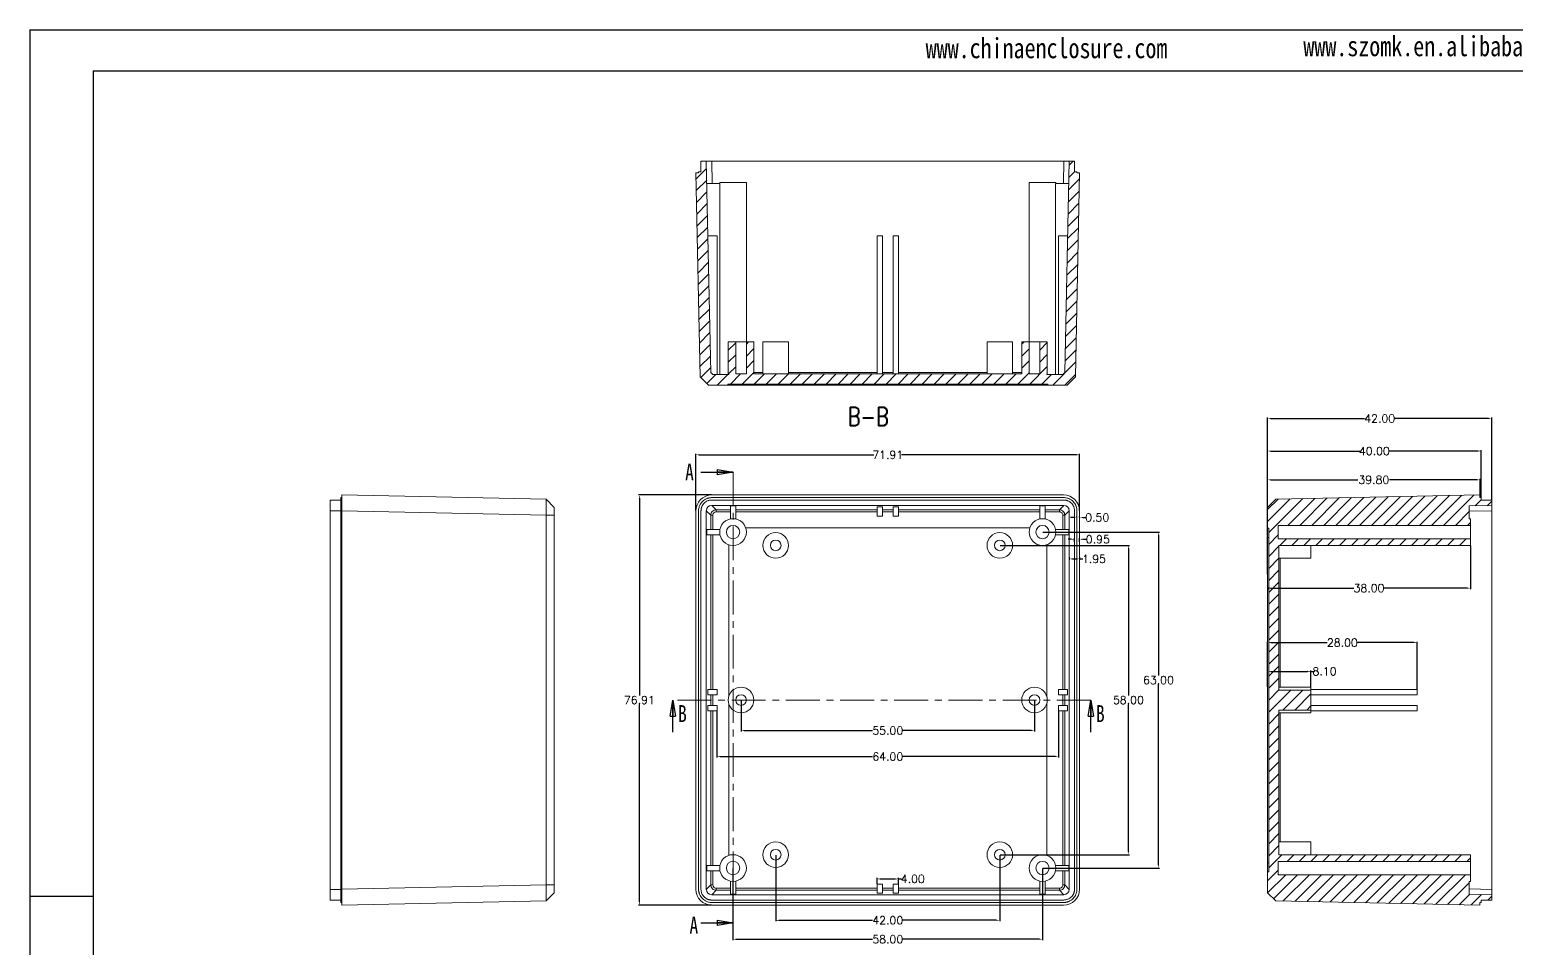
# Model space of a CAD drawing. Header units: inches. Extents: x 1962 to 2938, y 573 to 898.
# Drawn here: x 1962 to 2240.6, y 725.8 to 898 of the extents above; entities that cross this region are included whole.
import ezdxf

# ---------------------------------------------------------------- set-up
doc = ezdxf.new("R2010")
doc.units = ezdxf.units.IN
doc.linetypes.add('CENTER', pattern=[10.16, 6.35, -1.27, 1.27, -1.27])
doc.layers.add('文字', color=81, linetype='Continuous')
doc.styles.add('SLDTEXTSTYLE0', font='TXT', dxfattribs={"width": 0.75})
doc.styles.add('SLDTEXTSTYLE3', font='TXT', dxfattribs={"width": 0.75, "bigfont": 'bigfont'})
doc.styles.get("Standard").update_dxf_attribs({"font": 'txt', "bigfont": 'gbcbig.shx'})
doc.styles.add('宋体', font='', dxfattribs={"width": 0.8, "height": 3.5})
doc.styles.get('宋体').set_extended_font_data('SimSun')
doc.dimstyles.new('2', dxfattribs={"dimtxt": 1.5, "dimasz": 0.6, "dimexe": 0.18, "dimexo": 0.0625, "dimgap": 0.09, "dimtad": 0, "dimtih": 1, "dimtoh": 1, "dimzin": 0, "dimdsep": 46, "dimtxsty": 'Standard', "dimcen": 0, "dimadec": 0, "dimazin": 2, "dimtfac": 1, "dimtofl": 0, "dimtmove": 0, "dimatfit": 3, "dimfxl": 1, "dimtolj": 1, "dimtzin": 0, "dimarcsym": 0})

# ---------------------------------------------------------------- blocks, each defined once
blk = doc.blocks.new('_CLOSED')
at = {"color": 0, "linetype": 'ByBlock', "lineweight": -2}
for p, q in [((-1, 0.166667), (0, 0)), ((-1, 0.166667), (-1, -0.166667)), ((0, 0), (-1, -0.166667)), ((0, 0), (-1, 0))]:
    blk.add_line(p, q, dxfattribs=at)
blk = doc.blocks.new('*D106')
at = {"color": 0, "lineweight": -2}
for p, q in [((2086.85, 807.84), (2086.85, 818.49)), ((2087.45, 818.31), (2120.21, 818.31)), ((2158.16, 818.31), (2125.39, 818.31)), ((2158.76, 807.84), (2158.76, 818.49))]:
    blk.add_line(p, q, dxfattribs=at)
at = {"color": 0}
for points in [[(2087.45, 818.41), (2087.45, 818.21), (2086.85, 818.31)], [(2158.16, 818.41), (2158.16, 818.21), (2158.76, 818.31)]]:
    blk.add_solid(points, dxfattribs=at)
at = {"layer": 'Defpoints', "color": 0}
for p in [(2158.76, 818.31), (2086.85, 807.78), (2158.76, 807.78)]:
    blk.add_point(p, dxfattribs=at)
at = {"color": 0, "insert": (2122.8, 818.31), "char_height": 1.5, "attachment_point": 5}
blk.add_mtext('\\A1;71.91', dxfattribs=at)
blk = doc.blocks.new('*D107')
at = {"color": 0, "lineweight": -2}
for p, q in [((2089.79, 810.78), (2076.07, 810.78)), ((2076.25, 810.18), (2076.25, 773.17)), ((2076.25, 734.47), (2076.25, 771.49)), ((2089.79, 733.87), (2076.07, 733.87))]:
    blk.add_line(p, q, dxfattribs=at)
at = {"color": 0}
for points in [[(2076.15, 810.18), (2076.35, 810.18), (2076.25, 810.78)], [(2076.15, 734.47), (2076.35, 734.47), (2076.25, 733.87)]]:
    blk.add_solid(points, dxfattribs=at)
at = {"layer": 'Defpoints', "color": 0}
for p in [(2076.25, 810.78), (2089.85, 810.78), (2089.85, 733.87)]:
    blk.add_point(p, dxfattribs=at)
at = {"color": 0, "insert": (2076.25, 772.33), "char_height": 1.5, "attachment_point": 5}
blk.add_mtext('\\A1;76.91', dxfattribs=at)
blk = doc.blocks.new('*D108')
at = {"color": 0, "lineweight": -2}
for p, q in [((2157.66, 806.56), (2157.06, 806.56)), ((2158.26, 806.63), (2158.26, 806.74)), ((2158.76, 806.63), (2158.76, 806.74)), ((2159.36, 806.56), (2159.96, 806.56))]:
    blk.add_line(p, q, dxfattribs=at)
at = {"color": 0}
for points in [[(2157.66, 806.66), (2157.66, 806.46), (2158.26, 806.56)], [(2159.36, 806.66), (2159.36, 806.46), (2158.76, 806.56)]]:
    blk.add_solid(points, dxfattribs=at)
at = {"layer": 'Defpoints', "color": 0}
for p in [(2158.26, 806.56), (2158.76, 806.56), (2158.76, 806.56)]:
    blk.add_point(p, dxfattribs=at)
at = {"color": 0, "insert": (2162.05, 806.56), "char_height": 1.5, "attachment_point": 5}
blk.add_mtext('\\A1;0.50', dxfattribs=at)
blk = doc.blocks.new('*D109')
at = {"color": 0, "lineweight": -2}
for p, q in [((2157.2, 802.47), (2156.6, 802.47)), ((2157.8, 802), (2157.8, 802.65)), ((2158.76, 802), (2158.76, 802.65)), ((2159.36, 802.47), (2159.96, 802.47))]:
    blk.add_line(p, q, dxfattribs=at)
at = {"color": 0}
for points in [[(2157.2, 802.57), (2157.2, 802.37), (2157.8, 802.47)], [(2159.36, 802.57), (2159.36, 802.37), (2158.76, 802.47)]]:
    blk.add_solid(points, dxfattribs=at)
at = {"layer": 'Defpoints', "color": 0}
for p in [(2158.76, 802.47), (2157.8, 801.94), (2158.76, 801.94)]:
    blk.add_point(p, dxfattribs=at)
at = {"color": 0, "insert": (2162.17, 802.47), "char_height": 1.5, "attachment_point": 5}
blk.add_mtext('\\A1;0.95', dxfattribs=at)
blk = doc.blocks.new('*D110')
at = {"color": 0, "lineweight": -2}
for p, q in [((2156.8, 799.14), (2156.8, 798.61)), ((2157.4, 798.79), (2158.16, 798.79)), ((2158.76, 799.14), (2158.76, 798.61)), ((2158.76, 798.79), (2159.36, 798.79))]:
    blk.add_line(p, q, dxfattribs=at)
at = {"color": 0}
for points in [[(2157.4, 798.89), (2157.4, 798.69), (2156.8, 798.79)], [(2158.16, 798.89), (2158.16, 798.69), (2158.76, 798.79)]]:
    blk.add_solid(points, dxfattribs=at)
at = {"layer": 'Defpoints', "color": 0}
for p in [(2156.8, 799.21), (2158.76, 799.21), (2158.76, 798.79)]:
    blk.add_point(p, dxfattribs=at)
at = {"color": 0, "insert": (2161.45, 798.79), "char_height": 1.5, "attachment_point": 5}
blk.add_mtext('\\A1;1.95', dxfattribs=at)
blk = doc.blocks.new('*D111')
at = {"color": 0, "lineweight": -2}
for p, q in [((2101.8, 743.26), (2101.8, 730.84)), ((2143.8, 743.26), (2143.8, 730.84)), ((2102.4, 731.02), (2119.96, 731.02)), ((2143.2, 731.02), (2125.64, 731.02))]:
    blk.add_line(p, q, dxfattribs=at)
at = {"color": 0}
for points in [[(2102.4, 731.12), (2102.4, 730.92), (2101.8, 731.02)], [(2143.2, 731.12), (2143.2, 730.92), (2143.8, 731.02)]]:
    blk.add_solid(points, dxfattribs=at)
at = {"layer": 'Defpoints', "color": 0}
for p in [(2101.8, 743.33), (2143.8, 743.33), (2143.8, 731.02)]:
    blk.add_point(p, dxfattribs=at)
at = {"color": 0, "insert": (2122.8, 731.02), "char_height": 1.5, "attachment_point": 5}
blk.add_mtext('\\A1;42.00', dxfattribs=at)
blk = doc.blocks.new('*D112')
at = {"color": 0, "lineweight": -2}
for p, q in [((2120.8, 737.89), (2120.8, 738.96)), ((2121.4, 738.78), (2124.2, 738.78)), ((2124.8, 737.89), (2124.8, 738.96)), ((2124.8, 738.78), (2125.4, 738.78))]:
    blk.add_line(p, q, dxfattribs=at)
at = {"color": 0}
for points in [[(2121.4, 738.88), (2121.4, 738.68), (2120.8, 738.78)], [(2124.2, 738.88), (2124.2, 738.68), (2124.8, 738.78)]]:
    blk.add_solid(points, dxfattribs=at)
at = {"layer": 'Defpoints', "color": 0}
for p in [(2124.8, 738.78), (2120.8, 737.83), (2124.8, 737.83)]:
    blk.add_point(p, dxfattribs=at)
at = {"color": 0, "insert": (2127.49, 738.78), "char_height": 1.5, "attachment_point": 5}
blk.add_mtext('\\A1;4.00', dxfattribs=at)
blk = doc.blocks.new('*D113')
at = {"color": 0, "lineweight": -2}
for p, q in [((2093.8, 740.76), (2093.8, 727.3)), ((2151.8, 740.76), (2151.8, 727.3)), ((2094.4, 727.48), (2119.96, 727.48)), ((2151.2, 727.48), (2125.64, 727.48))]:
    blk.add_line(p, q, dxfattribs=at)
at = {"color": 0}
for points in [[(2094.4, 727.58), (2094.4, 727.38), (2093.8, 727.48)], [(2151.2, 727.58), (2151.2, 727.38), (2151.8, 727.48)]]:
    blk.add_solid(points, dxfattribs=at)
at = {"layer": 'Defpoints', "color": 0}
for p in [(2093.8, 740.83), (2151.8, 740.83), (2151.8, 727.48)]:
    blk.add_point(p, dxfattribs=at)
at = {"color": 0, "insert": (2122.8, 727.48), "char_height": 1.5, "attachment_point": 5}
blk.add_mtext('\\A1;58.00', dxfattribs=at)
blk = doc.blocks.new('*D114')
at = {"color": 0, "lineweight": -2}
for p, q in [((2095.3, 772.26), (2095.3, 766.43)), ((2150.3, 772.26), (2150.3, 766.43)), ((2095.9, 766.61), (2119.96, 766.61)), ((2149.7, 766.61), (2125.64, 766.61))]:
    blk.add_line(p, q, dxfattribs=at)
at = {"color": 0}
for points in [[(2095.9, 766.71), (2095.9, 766.51), (2095.3, 766.61)], [(2149.7, 766.71), (2149.7, 766.51), (2150.3, 766.61)]]:
    blk.add_solid(points, dxfattribs=at)
at = {"layer": 'Defpoints', "color": 0}
for p in [(2095.3, 772.33), (2150.3, 772.33), (2150.3, 766.61)]:
    blk.add_point(p, dxfattribs=at)
at = {"color": 0, "insert": (2122.8, 766.61), "char_height": 1.5, "attachment_point": 5}
blk.add_mtext('\\A1;55.00', dxfattribs=at)
blk = doc.blocks.new('*D115')
at = {"color": 0, "lineweight": -2}
for p, q in [((2090.8, 770.26), (2090.8, 761.54)), ((2154.8, 770.26), (2154.8, 761.54)), ((2091.4, 761.72), (2119.96, 761.72)), ((2154.2, 761.72), (2125.64, 761.72))]:
    blk.add_line(p, q, dxfattribs=at)
at = {"color": 0}
for points in [[(2091.4, 761.82), (2091.4, 761.62), (2090.8, 761.72)], [(2154.2, 761.82), (2154.2, 761.62), (2154.8, 761.72)]]:
    blk.add_solid(points, dxfattribs=at)
at = {"layer": 'Defpoints', "color": 0}
for p in [(2090.8, 770.33), (2154.8, 770.33), (2154.8, 761.72)]:
    blk.add_point(p, dxfattribs=at)
at = {"color": 0, "insert": (2122.8, 761.72), "char_height": 1.5, "attachment_point": 5}
blk.add_mtext('\\A1;64.00', dxfattribs=at)
blk = doc.blocks.new('*D116')
at = {"color": 0, "lineweight": -2}
for p, q in [((2143.87, 801.33), (2168.08, 801.33)), ((2167.9, 800.73), (2167.9, 773.17)), ((2167.9, 743.93), (2167.9, 771.49)), ((2143.87, 743.33), (2168.08, 743.33))]:
    blk.add_line(p, q, dxfattribs=at)
at = {"color": 0}
for points in [[(2167.8, 800.73), (2168, 800.73), (2167.9, 801.33)], [(2167.8, 743.93), (2168, 743.93), (2167.9, 743.33)]]:
    blk.add_solid(points, dxfattribs=at)
at = {"layer": 'Defpoints', "color": 0}
for p in [(2143.8, 801.33), (2167.9, 801.33), (2143.8, 743.33)]:
    blk.add_point(p, dxfattribs=at)
at = {"color": 0, "insert": (2167.9, 772.33), "char_height": 1.5, "attachment_point": 5}
blk.add_mtext('\\A1;58.00', dxfattribs=at)
blk = doc.blocks.new('*D117')
at = {"color": 0, "lineweight": -2}
for p, q in [((2151.87, 803.83), (2173.71, 803.83)), ((2173.53, 803.23), (2173.53, 776.91)), ((2173.53, 741.43), (2173.53, 775.23)), ((2151.87, 740.83), (2173.71, 740.83))]:
    blk.add_line(p, q, dxfattribs=at)
at = {"color": 0}
for points in [[(2173.43, 803.23), (2173.63, 803.23), (2173.53, 803.83)], [(2173.43, 741.43), (2173.63, 741.43), (2173.53, 740.83)]]:
    blk.add_solid(points, dxfattribs=at)
at = {"layer": 'Defpoints', "color": 0}
for p in [(2151.8, 803.83), (2173.53, 803.83), (2151.8, 740.83)]:
    blk.add_point(p, dxfattribs=at)
at = {"color": 0, "insert": (2173.53, 776.07), "char_height": 1.5, "attachment_point": 5}
blk.add_mtext('\\A1;63.00', dxfattribs=at)
blk = doc.blocks.new('*D118')
at = {"color": 0, "lineweight": -2}
for p, q in [((2193.99, 806.57), (2193.99, 813.8)), ((2194.59, 813.62), (2210.92, 813.62)), ((2233.19, 813.62), (2216.85, 813.62)), ((2233.79, 810.84), (2233.79, 813.8))]:
    blk.add_line(p, q, dxfattribs=at)
at = {"color": 0}
for points in [[(2194.59, 813.72), (2194.59, 813.52), (2193.99, 813.62)], [(2233.19, 813.72), (2233.19, 813.52), (2233.79, 813.62)]]:
    blk.add_solid(points, dxfattribs=at)
at = {"layer": 'Defpoints', "color": 0}
for p in [(2233.79, 813.62), (2233.79, 810.78), (2193.99, 806.5)]:
    blk.add_point(p, dxfattribs=at)
at = {"color": 0, "insert": (2213.89, 813.62), "char_height": 1.5, "attachment_point": 5}
blk.add_mtext('\\A1;39.80', dxfattribs=at)
blk = doc.blocks.new('*D119')
at = {"color": 0, "lineweight": -2}
for p, q in [((2193.99, 802.89), (2193.99, 819.2)), ((2194.59, 819.02), (2211.27, 819.02)), ((2233.39, 819.02), (2216.7, 819.02)), ((2233.99, 810.35), (2233.99, 819.2))]:
    blk.add_line(p, q, dxfattribs=at)
at = {"color": 0}
for points in [[(2194.59, 819.12), (2194.59, 818.92), (2193.99, 819.02)], [(2233.39, 819.12), (2233.39, 818.92), (2233.99, 819.02)]]:
    blk.add_solid(points, dxfattribs=at)
at = {"layer": 'Defpoints', "color": 0}
for p in [(2193.99, 819.02), (2233.99, 810.29), (2193.99, 802.83)]:
    blk.add_point(p, dxfattribs=at)
at = {"color": 0, "insert": (2213.99, 819.02), "char_height": 1.5, "attachment_point": 5}
blk.add_mtext('\\A1;40.00', dxfattribs=at)
blk = doc.blocks.new('*D120')
at = {"color": 0, "lineweight": -2}
for p, q in [((2193.99, 795.93), (2193.99, 825.3)), ((2194.59, 825.12), (2212.15, 825.12)), ((2235.39, 825.12), (2217.83, 825.12)), ((2235.99, 809.89), (2235.99, 825.3))]:
    blk.add_line(p, q, dxfattribs=at)
at = {"color": 0}
for points in [[(2194.59, 825.22), (2194.59, 825.02), (2193.99, 825.12)], [(2235.39, 825.22), (2235.39, 825.02), (2235.99, 825.12)]]:
    blk.add_solid(points, dxfattribs=at)
at = {"layer": 'Defpoints', "color": 0}
for p in [(2193.99, 825.12), (2235.99, 809.83), (2193.99, 795.87)]:
    blk.add_point(p, dxfattribs=at)
at = {"color": 0, "insert": (2214.99, 825.12), "char_height": 1.5, "attachment_point": 5}
blk.add_mtext('\\A1;42.00', dxfattribs=at)
blk = doc.blocks.new('*D121')
at = {"color": 0, "lineweight": -2}
for p, q in [((2231.99, 801.26), (2231.99, 793.13)), ((2193.99, 793.45), (2193.99, 793.13)), ((2194.59, 793.31), (2210.15, 793.31)), ((2231.39, 793.31), (2215.83, 793.31))]:
    blk.add_line(p, q, dxfattribs=at)
at = {"color": 0}
for points in [[(2194.59, 793.41), (2194.59, 793.21), (2193.99, 793.31)], [(2231.39, 793.41), (2231.39, 793.21), (2231.99, 793.31)]]:
    blk.add_solid(points, dxfattribs=at)
at = {"layer": 'Defpoints', "color": 0}
for p in [(2231.99, 801.33), (2193.99, 793.51), (2193.99, 793.31)]:
    blk.add_point(p, dxfattribs=at)
at = {"color": 0, "insert": (2212.99, 793.31), "char_height": 1.5, "attachment_point": 5}
blk.add_mtext('\\A1;38.00', dxfattribs=at)
blk = doc.blocks.new('*D122')
at = {"color": 0, "lineweight": -2}
for p, q in [((2193.99, 777.22), (2193.99, 783.27)), ((2194.59, 783.09), (2205.15, 783.09)), ((2221.39, 783.09), (2210.83, 783.09)), ((2221.99, 774.39), (2221.99, 783.27))]:
    blk.add_line(p, q, dxfattribs=at)
at = {"color": 0}
for points in [[(2194.59, 783.19), (2194.59, 782.99), (2193.99, 783.09)], [(2221.39, 783.19), (2221.39, 782.99), (2221.99, 783.09)]]:
    blk.add_solid(points, dxfattribs=at)
at = {"layer": 'Defpoints', "color": 0}
for p in [(2193.99, 783.09), (2193.99, 777.16), (2221.99, 774.33)]:
    blk.add_point(p, dxfattribs=at)
at = {"color": 0, "insert": (2207.99, 783.09), "char_height": 1.5, "attachment_point": 5}
blk.add_mtext('\\A1;28.00', dxfattribs=at)
blk = doc.blocks.new('*D123')
at = {"color": 0, "lineweight": -2}
for p, q in [((2193.99, 774.79), (2193.99, 777.89)), ((2194.59, 777.71), (2201.49, 777.71)), ((2202.09, 774.79), (2202.09, 777.89)), ((2202.09, 777.71), (2202.69, 777.71))]:
    blk.add_line(p, q, dxfattribs=at)
at = {"color": 0}
for points in [[(2194.59, 777.81), (2194.59, 777.61), (2193.99, 777.71)], [(2201.49, 777.81), (2201.49, 777.61), (2202.09, 777.71)]]:
    blk.add_solid(points, dxfattribs=at)
at = {"layer": 'Defpoints', "color": 0}
for p in [(2193.99, 777.71), (2193.99, 774.73), (2202.09, 774.73)]:
    blk.add_point(p, dxfattribs=at)
at = {"color": 0, "insert": (2204.65, 777.71), "char_height": 1.5, "attachment_point": 5}
blk.add_mtext('\\A1;8.10', dxfattribs=at)

msp = doc.modelspace()

# ---------------------------------------------------------------- hatches: boundary and pattern name
at = {"linetype": 'Continuous', "lineweight": 0}
h = msp.add_hatch(dxfattribs=at)
h.set_pattern_fill('ANSI31', color=4, scale=0.5, style=0)
h.paths.add_polyline_path([(2151.303, 839.478), (2151.303, 833.478), (2149.303, 833.478), (2149.303, 839.478), (2147.903, 839.478), (2147.903, 833.478), (2097.703, 833.478), (2097.703, 839.478), (2096.303, 839.478), (2096.303, 833.478), (2094.303, 833.478), (2094.303, 839.478), (2092.903, 839.478), (2092.903, 833.478), (2093.003, 833.478), (2093.003, 833.378), (2090.011, 833.378), (2089.633, 833.756), (2088.803, 873.378), (2087.803, 873.378), (2087.803, 871.378), (2087.345, 871.378), (2087.345, 871.178), (2086.849, 871.178), (2087.651, 832.91), (2089.183, 831.378), (2092.803, 831.378), (2092.803, 831.578), (2152.803, 831.578), (2152.803, 831.378), (2156.423, 831.378), (2157.955, 832.91), (2158.757, 871.178), (2158.261, 871.178), (2158.261, 871.378), (2157.803, 871.378), (2157.803, 873.378), (2156.803, 873.378), (2155.973, 833.756), (2155.595, 833.378), (2152.603, 833.378), (2152.603, 833.478), (2152.703, 833.478), (2152.703, 839.478)], flags=0)
h = msp.add_hatch(dxfattribs=at)
h.set_pattern_fill('ANSI31', color=4, scale=0.5, style=0)
h.set_pattern_definition([(45, (14.2171, 0), (-1.122532, 1.122532), [])])
h.paths.add_polyline_path([(2231.987, 802.577), (2195.987, 802.577), (2195.987, 805.077), (2231.987, 805.077), (2231.987, 806.327), (2231.787, 806.327), (2231.787, 808.739), (2235.987, 808.827), (2235.987, 809.827), (2233.987, 809.827), (2233.987, 810.285), (2233.787, 810.285), (2233.787, 810.781), (2195.52, 809.98), (2193.987, 808.448), (2193.987, 804.559), (2194.187, 804.559), (2194.187, 740.095), (2193.987, 740.095), (2193.987, 736.207), (2195.52, 734.675), (2233.787, 733.873), (2233.787, 734.369), (2233.987, 734.369), (2233.987, 734.827), (2235.987, 734.827), (2235.987, 735.828), (2231.787, 735.916), (2231.787, 738.327), (2231.987, 738.327), (2231.987, 739.577), (2195.987, 739.577), (2195.987, 742.077), (2231.987, 742.077), (2231.987, 743.327), (2196.087, 743.327), (2196.087, 770.454), (2202.087, 770.454), (2202.087, 774.201), (2196.087, 774.201), (2196.087, 801.327), (2231.987, 801.327)], flags=0)

# ---------------------------------------------------------------- linework, layer by layer
for p, q in [((1962.008, 898.023), (2421.744, 898.023)), ((1962.008, 898.023), (1962.008, 572.957)), ((1973.904, 890.283), (2414.005, 890.283)), ((1973.904, 890.283), (1973.904, 580.696)), ((1973.904, 735.49), (1962.008, 735.49))]:
    msp.add_line(p, q)
at = {"color": 7, "linetype": 'Continuous', "lineweight": 15}
for p, q in [((2088.803, 873.378), (2087.803, 873.378)), ((2087.803, 871.378), (2087.803, 873.378)), ((2088.803, 873.378), (2089.633, 833.756)), ((2089.803, 873.378), (2088.803, 873.378)), ((2155.803, 873.378), (2089.803, 873.378)), ((2156.803, 873.378), (2155.803, 873.378)), ((2155.973, 833.756), (2156.803, 873.378)), ((2157.803, 873.378), (2156.803, 873.378)), ((2157.803, 873.378), (2157.803, 871.378)), ((2086.849, 871.178), (2087.345, 871.178)), ((2086.849, 871.178), (2087.651, 832.91)), ((2087.345, 871.378), (2087.803, 871.378)), ((2087.345, 871.178), (2087.345, 871.378)), ((2088.891, 869.178), (2091.354, 869.178)), ((2091.303, 869.378), (2091.303, 869.178)), ((2091.303, 869.378), (2096.303, 869.378)), ((2091.354, 833.378), (2091.354, 869.178)), ((2096.303, 839.478), (2096.303, 869.378)), ((2149.303, 869.378), (2149.303, 839.478)), ((2154.303, 869.378), (2149.303, 869.378)), ((2154.253, 869.178), (2154.253, 833.378)), ((2156.715, 869.178), (2154.253, 869.178)), ((2154.303, 869.178), (2154.303, 869.378)), ((2157.803, 871.378), (2158.261, 871.378)), ((2157.955, 832.91), (2158.757, 871.178)), ((2158.261, 871.378), (2158.261, 871.178)), ((2158.261, 871.178), (2158.757, 871.178)), ((2089.097, 859.378), (2090.803, 859.378)), ((2090.803, 859.378), (2090.803, 833.378)), ((2120.803, 859.378), (2121.803, 859.378)), ((2120.803, 859.378), (2120.803, 833.478)), ((2121.803, 859.378), (2121.803, 833.478)), ((2123.803, 859.378), (2123.803, 833.478)), ((2123.803, 859.378), (2124.803, 859.378)), ((2124.803, 859.378), (2124.803, 833.478)), ((2154.803, 859.378), (2154.803, 833.378)), ((2156.509, 859.378), (2154.803, 859.378)), ((2092.903, 839.478), (2092.903, 833.478)), ((2092.903, 839.478), (2094.303, 839.478)), ((2094.303, 839.478), (2094.303, 833.478)), ((2096.303, 839.478), (2094.303, 839.478)), ((2096.303, 833.478), (2096.303, 839.478)), ((2096.303, 839.478), (2097.703, 839.478)), ((2097.703, 833.478), (2097.703, 839.478)), ((2099.403, 839.478), (2099.403, 833.478)), ((2099.403, 839.478), (2104.203, 839.478)), ((2104.203, 833.478), (2104.203, 839.478)), ((2141.403, 839.478), (2141.403, 833.478)), ((2146.203, 839.478), (2141.403, 839.478)), ((2146.203, 833.478), (2146.203, 839.478)), ((2147.903, 833.478), (2147.903, 839.478)), ((2147.903, 839.478), (2149.303, 839.478)), ((2149.303, 833.478), (2149.303, 839.478)), ((2149.303, 839.478), (2151.303, 839.478)), ((2151.303, 839.478), (2152.703, 839.478)), ((2151.303, 839.478), (2151.303, 833.478)), ((2152.703, 839.478), (2152.703, 833.478)), ((2090.011, 833.378), (2089.633, 833.756)), ((2093.003, 833.378), (2090.011, 833.378)), ((2092.903, 833.478), (2093.003, 833.478)), ((2093.003, 833.478), (2093.003, 833.378)), ((2096.303, 833.478), (2094.303, 833.478)), ((2099.403, 833.756), (2097.703, 833.756)), ((2147.903, 833.478), (2097.703, 833.478)), ((2120.803, 833.756), (2104.203, 833.756)), ((2123.803, 833.756), (2121.803, 833.756)), ((2141.403, 833.756), (2124.803, 833.756)), ((2147.903, 833.756), (2146.203, 833.756)), ((2151.303, 833.478), (2149.303, 833.478)), ((2152.603, 833.478), (2152.703, 833.478)), ((2152.603, 833.378), (2152.603, 833.478)), ((2155.595, 833.378), (2152.603, 833.378)), ((2155.973, 833.756), (2155.595, 833.378)), ((2089.183, 831.378), (2087.651, 832.91)), ((2092.803, 831.378), (2089.183, 831.378)), ((2152.803, 831.578), (2092.803, 831.578)), ((2092.803, 831.378), (2092.803, 831.578)), ((2092.803, 831.378), (2094.803, 831.378)), ((2094.803, 831.578), (2094.803, 831.378)), ((2094.803, 831.378), (2150.803, 831.378)), ((2150.803, 831.578), (2150.803, 831.378)), ((2150.803, 831.378), (2152.803, 831.378)), ((2152.803, 831.578), (2152.803, 831.378)), ((2156.423, 831.378), (2152.803, 831.378)), ((2157.955, 832.91), (2156.423, 831.378)), ((2020.51, 810.781), (2020.51, 807.782)), ((2020.51, 810.781), (2058.778, 809.98)), ((2155.758, 810.781), (2089.848, 810.781)), ((2195.52, 809.98), (2233.787, 810.781)), ((2233.787, 810.285), (2233.787, 810.781)), ((2020.31, 809.827), (2018.31, 809.827)), ((2020.51, 810.285), (2020.31, 810.285)), ((2058.778, 809.98), (2060.31, 808.448)), ((2155.804, 809.827), (2089.802, 809.827)), ((2155.803, 808.827), (2089.803, 808.827)), ((2090.633, 807.997), (2089.803, 808.827)), ((2155.762, 810.285), (2089.844, 810.285)), ((2093.303, 807.997), (2090.633, 807.997)), ((2090.65, 807.997), (2090.65, 807.619)), ((2094.303, 808.739), (2093.303, 808.739)), ((2093.303, 808.739), (2093.303, 806.277)), ((2094.303, 806.277), (2094.303, 808.739)), ((2120.803, 807.997), (2094.303, 807.997)), ((2121.803, 808.534), (2120.803, 808.534)), ((2120.803, 808.534), (2120.803, 806.827)), ((2121.803, 806.827), (2121.803, 808.534)), ((2123.803, 807.997), (2121.803, 807.997)), ((2124.803, 808.534), (2123.803, 808.534)), ((2123.803, 808.534), (2123.803, 806.827)), ((2124.803, 806.827), (2124.803, 808.534)), ((2151.303, 807.997), (2124.803, 807.997)), ((2152.303, 808.739), (2151.303, 808.739)), ((2151.303, 806.277), (2151.303, 808.739)), ((2152.303, 808.739), (2152.303, 806.277)), ((2154.973, 807.997), (2152.303, 807.997)), ((2155.803, 808.827), (2154.973, 807.997)), ((2195.52, 809.98), (2193.987, 808.448)), ((2193.987, 808.448), (2193.987, 804.559)), ((2231.787, 808.739), (2235.987, 808.827)), ((2231.787, 806.327), (2231.787, 808.739)), ((2233.987, 810.285), (2233.787, 810.285)), ((2233.987, 809.827), (2233.987, 810.285)), ((2235.987, 809.827), (2233.987, 809.827)), ((2235.987, 809.827), (2235.987, 808.827)), ((2235.987, 807.827), (2235.987, 808.827)), ((2020.31, 807.828), (2018.31, 807.828)), ((2018.31, 736.827), (2018.31, 807.828)), ((2020.51, 807.786), (2020.31, 807.786)), ((2020.31, 736.869), (2020.31, 807.786)), ((2058.778, 806.98), (2020.51, 807.782)), ((2020.51, 736.873), (2020.51, 807.782)), ((2058.778, 737.674), (2058.778, 806.98)), ((2060.31, 806.98), (2058.778, 806.98)), ((2060.31, 806.98), (2060.31, 737.674)), ((2086.849, 807.782), (2086.849, 736.873)), ((2087.345, 807.786), (2087.345, 736.869)), ((2087.803, 807.828), (2087.803, 736.827)), ((2088.803, 807.827), (2088.803, 736.828)), ((2088.803, 807.827), (2089.633, 806.997)), ((2089.633, 806.997), (2089.633, 804.327)), ((2090.011, 804.327), (2090.011, 806.98)), ((2090.642, 807.619), (2093.303, 807.619)), ((2094.303, 807.619), (2120.803, 807.619)), ((2120.803, 806.827), (2121.803, 806.827)), ((2121.803, 807.619), (2123.803, 807.619)), ((2123.803, 806.827), (2124.803, 806.827)), ((2124.803, 807.619), (2151.303, 807.619)), ((2152.303, 807.619), (2154.956, 807.619)), ((2155.595, 806.98), (2155.595, 804.327)), ((2155.973, 806.997), (2156.803, 807.827)), ((2155.973, 804.327), (2155.973, 806.997)), ((2156.803, 736.828), (2156.803, 807.827)), ((2157.803, 736.827), (2157.803, 807.828)), ((2158.261, 736.869), (2158.261, 807.786)), ((2158.757, 736.873), (2158.757, 807.782)), ((2231.787, 806.327), (2231.987, 806.327)), ((2231.987, 805.077), (2231.987, 806.327)), ((2235.987, 736.828), (2235.987, 807.827)), ((2088.891, 804.327), (2088.891, 803.327)), ((2091.354, 804.327), (2088.891, 804.327)), ((2088.891, 803.327), (2091.354, 803.327)), ((2089.633, 803.327), (2089.633, 774.327)), ((2090.011, 774.327), (2090.011, 803.327)), ((2149.434, 804.627), (2096.172, 804.627)), ((2154.253, 804.327), (2156.715, 804.327)), ((2156.715, 803.327), (2154.253, 803.327)), ((2155.595, 803.327), (2155.595, 774.327)), ((2155.973, 774.327), (2155.973, 803.327)), ((2156.715, 803.327), (2156.715, 804.327)), ((2194.187, 804.559), (2193.987, 804.559)), ((2193.987, 804.559), (2193.987, 802.827)), ((2194.187, 802.827), (2193.987, 802.827)), ((2193.987, 802.827), (2193.987, 741.827)), ((2194.187, 804.559), (2194.187, 740.095)), ((2231.987, 805.077), (2195.987, 805.077)), ((2195.987, 805.077), (2195.987, 802.577)), ((2195.987, 802.577), (2231.987, 802.577)), ((2231.987, 802.577), (2231.987, 805.077)), ((2231.987, 801.327), (2231.987, 802.577)), ((2093.003, 801.459), (2093.003, 773.013)), ((2152.603, 773.013), (2152.603, 801.459)), ((2231.987, 801.327), (2196.087, 801.327)), ((2196.087, 801.327), (2196.087, 774.201)), ((2202.087, 801.327), (2202.087, 798.927)), ((2196.087, 798.927), (2202.087, 798.927)), ((2196.365, 774.727), (2196.365, 798.927)), ((2202.087, 774.727), (2196.087, 774.727)), ((2202.087, 774.727), (2202.087, 774.201)), ((2089.097, 774.327), (2089.097, 773.327)), ((2090.803, 774.327), (2089.097, 774.327)), ((2089.097, 773.327), (2090.803, 773.327)), ((2089.633, 773.327), (2089.633, 771.327)), ((2090.011, 771.327), (2090.011, 773.327)), ((2090.803, 773.327), (2090.803, 774.327)), ((2154.803, 773.327), (2154.803, 774.327)), ((2154.803, 774.327), (2156.509, 774.327)), ((2156.509, 773.327), (2154.803, 773.327)), ((2155.595, 773.327), (2155.595, 771.327)), ((2155.973, 771.327), (2155.973, 773.327)), ((2156.509, 773.327), (2156.509, 774.327)), ((2196.087, 774.201), (2202.087, 774.201)), ((2221.987, 774.327), (2202.087, 774.327)), ((2202.087, 770.454), (2202.087, 774.201)), ((2221.987, 773.327), (2202.087, 773.327)), ((2221.987, 773.327), (2221.987, 774.327)), ((2089.097, 771.327), (2089.097, 770.327)), ((2090.803, 771.327), (2089.097, 771.327)), ((2089.097, 770.327), (2090.803, 770.327)), ((2089.633, 770.327), (2089.633, 741.327)), ((2090.011, 741.327), (2090.011, 770.327)), ((2090.803, 770.327), (2090.803, 771.327)), ((2093.003, 771.642), (2093.003, 743.196)), ((2152.603, 743.196), (2152.603, 771.642)), ((2154.803, 771.327), (2156.509, 771.327)), ((2154.803, 770.327), (2154.803, 771.327)), ((2156.509, 770.327), (2154.803, 770.327)), ((2155.595, 770.327), (2155.595, 741.327)), ((2155.973, 741.327), (2155.973, 770.327)), ((2156.509, 770.327), (2156.509, 771.327)), ((2202.087, 770.454), (2196.087, 770.454)), ((2196.087, 770.454), (2196.087, 743.327)), ((2196.087, 769.927), (2202.087, 769.927)), ((2196.365, 745.727), (2196.365, 769.927)), ((2221.987, 771.327), (2202.087, 771.327)), ((2202.087, 770.454), (2202.087, 769.927)), ((2221.987, 770.327), (2202.087, 770.327)), ((2221.987, 770.327), (2221.987, 771.327)), ((2202.087, 745.727), (2196.087, 745.727)), ((2202.087, 743.327), (2202.087, 745.727)), ((2088.891, 741.327), (2088.891, 740.327)), ((2088.891, 741.327), (2091.354, 741.327)), ((2156.715, 741.327), (2154.253, 741.327)), ((2156.715, 740.327), (2156.715, 741.327)), ((2194.187, 741.827), (2193.987, 741.827)), ((2193.987, 741.827), (2193.987, 740.095)), ((2195.987, 742.077), (2231.987, 742.077)), ((2195.987, 742.077), (2195.987, 739.577)), ((2231.987, 743.327), (2196.087, 743.327)), ((2231.987, 742.077), (2231.987, 743.327)), ((2231.987, 742.077), (2231.987, 739.577)), ((2091.354, 740.327), (2088.891, 740.327)), ((2089.633, 740.327), (2089.633, 737.657)), ((2090.011, 737.666), (2090.011, 740.327)), ((2093.303, 735.916), (2093.303, 738.378)), ((2094.303, 738.378), (2094.303, 735.916)), ((2151.303, 738.378), (2151.303, 735.916)), ((2152.303, 735.916), (2152.303, 738.378)), ((2154.253, 740.327), (2156.715, 740.327)), ((2155.595, 740.327), (2155.595, 737.666)), ((2155.973, 737.657), (2155.973, 740.327)), ((2193.987, 740.095), (2194.187, 740.095)), ((2193.987, 740.095), (2193.987, 736.207)), ((2231.987, 739.577), (2195.987, 739.577)), ((2231.787, 738.327), (2231.987, 738.327)), ((2231.787, 735.916), (2231.787, 738.327)), ((2231.987, 738.327), (2231.987, 739.577)), ((2020.31, 736.827), (2018.31, 736.827)), ((2020.51, 736.869), (2020.31, 736.869)), ((2020.51, 736.873), (2058.778, 737.674)), ((2020.51, 736.873), (2020.51, 733.873)), ((2060.31, 737.674), (2058.778, 737.674)), ((2060.31, 736.207), (2058.778, 734.675)), ((2089.633, 737.657), (2088.803, 736.828)), ((2089.633, 737.674), (2090.011, 737.674)), ((2089.803, 735.828), (2090.633, 736.658)), ((2089.803, 735.828), (2155.803, 735.828)), ((2090.638, 736.658), (2093.303, 736.658)), ((2093.303, 737.035), (2090.642, 737.035)), ((2090.65, 737.035), (2090.65, 736.658)), ((2093.303, 735.916), (2094.303, 735.916)), ((2120.803, 737.035), (2094.303, 737.035)), ((2094.303, 736.658), (2120.803, 736.658)), ((2120.803, 737.828), (2121.803, 737.828)), ((2120.803, 736.121), (2120.803, 737.828)), ((2120.803, 736.121), (2121.803, 736.121)), ((2121.803, 737.828), (2121.803, 736.121)), ((2123.803, 737.035), (2121.803, 737.035)), ((2121.803, 736.658), (2123.803, 736.658)), ((2123.803, 737.828), (2124.803, 737.828)), ((2123.803, 736.121), (2123.803, 737.828)), ((2123.803, 736.121), (2124.803, 736.121)), ((2124.803, 737.828), (2124.803, 736.121)), ((2151.303, 737.035), (2124.803, 737.035)), ((2124.803, 736.658), (2151.303, 736.658)), ((2151.303, 735.916), (2152.303, 735.916)), ((2154.956, 737.035), (2152.303, 737.035)), ((2152.303, 736.658), (2154.973, 736.658)), ((2154.973, 736.658), (2155.803, 735.828)), ((2155.595, 737.674), (2155.973, 737.674)), ((2156.803, 736.828), (2155.973, 737.657)), ((2193.987, 736.207), (2195.52, 734.675)), ((2235.987, 735.828), (2231.787, 735.916)), ((2235.987, 735.828), (2235.987, 736.828)), ((2235.987, 735.828), (2235.987, 734.827)), ((2020.31, 734.827), (2018.31, 734.827)), ((2020.51, 734.369), (2020.31, 734.369)), ((2058.778, 734.675), (2020.51, 733.873)), ((2089.802, 734.827), (2155.804, 734.827)), ((2089.844, 734.369), (2155.762, 734.369)), ((2089.848, 733.873), (2155.758, 733.873)), ((2233.787, 733.873), (2195.52, 734.675)), ((2233.787, 734.369), (2233.987, 734.369)), ((2233.787, 733.873), (2233.787, 734.369)), ((2233.987, 734.369), (2233.987, 734.827)), ((2233.987, 734.827), (2235.987, 734.827))]:
    msp.add_line(p, q, dxfattribs=at)
at = {"color": 8, "linetype": 'Continuous', "lineweight": 15}
for p, q in [((2089.891, 869.178), (2089.803, 873.378)), ((2155.803, 873.378), (2155.715, 869.178)), ((2231.787, 807.739), (2235.987, 807.827)), ((2235.987, 736.828), (2231.787, 736.915))]:
    msp.add_line(p, q, dxfattribs=at)
at = {"color": 7, "linetype": 'Continuous', "lineweight": 30}
for p, q in [((2087.803, 815.047), (2093.803, 815.047)), ((2082.546, 766.327), (2082.546, 772.327)), ((2160.864, 766.327), (2160.864, 772.327)), ((2087.803, 730.556), (2093.803, 730.556))]:
    msp.add_line(p, q, dxfattribs=at)
at = {"color": 1, "linetype": 'CENTER', "lineweight": 0}
for p, q in [((2093.803, 815.047), (2093.803, 730.556)), ((2160.864, 772.327), (2082.459, 772.327))]:
    msp.add_line(p, q, dxfattribs=at)
at = {"color": 7, "linetype": 'Continuous', "lineweight": 15}
for centre, radius in [((2093.803, 803.827), 2.5), ((2151.803, 803.827), 2.5), ((2093.803, 803.827), 1.25), ((2101.803, 801.327), 2.4), ((2101.803, 801.327), 1), ((2143.803, 801.327), 2.4), ((2143.803, 801.327), 1), ((2151.803, 803.827), 1.25), ((2095.303, 772.327), 2.4), ((2150.303, 772.327), 2.4), ((2095.303, 772.327), 1), ((2150.303, 772.327), 1), ((2101.803, 743.327), 2.4), ((2101.803, 743.327), 1), ((2143.803, 743.327), 2.4), ((2143.803, 743.327), 1), ((2093.803, 740.827), 2.5), ((2093.803, 740.827), 1.25), ((2151.803, 740.827), 2.5), ((2151.803, 740.827), 1.25)]:
    msp.add_circle(centre, radius, dxfattribs=at)
for centre, major_axis in [((2089.85, 807.781), (2.122, -2.122)), ((2155.756, 807.781), (-2.122, -2.122)), ((2089.804, 807.827), (0.707, -0.707)), ((2155.802, 807.827), (-0.707, -0.707)), ((2089.85, 736.874), (2.122, 2.122)), ((2089.804, 736.828), (0.707, 0.707)), ((2155.756, 736.874), (-2.122, 2.122)), ((2155.802, 736.828), (-0.707, 0.707))]:
    msp.add_ellipse(centre, major_axis=major_axis, ratio=0.9995615, start_param=2.3564138, end_param=3.9267715, dxfattribs=at)
for points, knots in [([(2018.31, 809.827), (2018.31, 809.826), (2018.31, 809.825), (2018.31, 809.812), (2018.31, 809.791), (2018.31, 809.761), (2018.31, 809.722), (2018.31, 809.645), (2018.31, 809.501), (2018.31, 809.25), (2018.31, 808.946), (2018.31, 808.636), (2018.31, 808.347), (2018.31, 808.09), (2018.31, 807.916), (2018.31, 807.828)], [0, 0, 0, 0, 0.0420785, 0.0838022, 0.1253514, 0.1669087, 0.2086567, 0.2507753, 0.3754495, 0.500294, 0.6250182, 0.7499233, 0.8334796, 0.9163544, 1, 1, 1, 1]), ([(2020.31, 807.786), (2020.31, 807.841), (2020.31, 807.95), (2020.31, 808.113), (2020.31, 808.274), (2020.31, 808.433), (2020.31, 808.589), (2020.31, 808.844), (2020.31, 809.184), (2020.31, 809.564), (2020.31, 809.877), (2020.31, 810.084), (2020.31, 810.207), (2020.31, 810.273), (2020.31, 810.281), (2020.31, 810.285)], [0, 0, 0, 0, 0.0419857, 0.0836174, 0.1250743, 0.1665377, 0.2081891, 0.2502072, 0.3749537, 0.499837, 0.6245236, 0.7493559, 0.8331114, 0.9161721, 1, 1, 1, 1]), ([(2058.778, 806.98), (2058.779, 807.039), (2058.78, 807.157), (2058.782, 807.331), (2058.783, 807.504), (2058.785, 807.673), (2058.786, 807.839), (2058.787, 808.001), (2058.788, 808.158), (2058.789, 808.31), (2058.79, 808.457), (2058.791, 808.598), (2058.791, 808.734), (2058.791, 808.863), (2058.792, 808.986), (2058.792, 809.141), (2058.791, 809.321), (2058.791, 809.512), (2058.789, 809.675), (2058.787, 809.807), (2058.785, 809.905), (2058.782, 809.968), (2058.78, 809.976), (2058.778, 809.98)], [0, 0, 0, 0, 0.037535, 0.074791, 0.1117678, 0.1484656, 0.1848844, 0.2210241, 0.2568848, 0.2924665, 0.3277692, 0.3627929, 0.3975377, 0.4320036, 0.4661905, 0.5000986, 0.5681666, 0.6373499, 0.7076486, 0.7790629, 0.8515929, 0.9252385, 1, 1, 1, 1]), ([(2060.31, 808.448), (2060.31, 808.447), (2060.31, 808.446), (2060.31, 808.436), (2060.31, 808.418), (2060.31, 808.387), (2060.31, 808.322), (2060.31, 808.208), (2060.31, 808.024), (2060.31, 807.801), (2060.31, 807.588), (2060.31, 807.407), (2060.31, 807.267), (2060.31, 807.124), (2060.31, 807.028), (2060.31, 806.98)], [0, 0, 0, 0, 0.0416721, 0.0833165, 0.1251117, 0.1875305, 0.2501863, 0.3751018, 0.5000133, 0.6249248, 0.7498404, 0.8122569, 0.874915, 0.9374072, 1, 1, 1, 1]), ([(2089.844, 810.285), (2089.789, 810.284), (2089.68, 810.282), (2089.517, 810.266), (2089.356, 810.24), (2089.198, 810.203), (2089.041, 810.155), (2088.786, 810.059), (2088.447, 809.879), (2088.067, 809.565), (2087.753, 809.186), (2087.547, 808.798), (2087.424, 808.437), (2087.357, 808.114), (2087.349, 807.896), (2087.345, 807.786)], [0, 0, 0, 0, 0.0419857, 0.0836174, 0.1250743, 0.1665377, 0.2081891, 0.2502072, 0.3749537, 0.499837, 0.6245236, 0.7493559, 0.8331114, 0.9161721, 1, 1, 1, 1]), ([(2087.803, 807.828), (2087.804, 807.872), (2087.805, 807.96), (2087.819, 808.09), (2087.84, 808.219), (2087.87, 808.346), (2087.908, 808.472), (2087.985, 808.676), (2088.129, 808.947), (2088.38, 809.251), (2088.684, 809.502), (2088.994, 809.666), (2089.283, 809.765), (2089.541, 809.818), (2089.715, 809.824), (2089.802, 809.827)], [0, 0, 0, 0, 0.0420785, 0.0838022, 0.1253514, 0.1669087, 0.2086567, 0.2507753, 0.3754495, 0.500294, 0.6250182, 0.7499233, 0.8334796, 0.9163544, 1, 1, 1, 1]), ([(2090.633, 807.997), (2090.502, 807.997), (2090.371, 807.971), (2090.129, 807.87), (2090.019, 807.797), (2089.833, 807.611), (2089.759, 807.5), (2089.659, 807.258), (2089.633, 807.127), (2089.633, 806.997)], [0, 0, 0, 0, 0.25, 0.25, 0.5, 0.5, 0.75, 0.75, 1, 1, 1, 1]), ([(2155.973, 806.997), (2155.973, 807.128), (2155.947, 807.259), (2155.846, 807.501), (2155.773, 807.611), (2155.586, 807.798), (2155.476, 807.871), (2155.234, 807.971), (2155.103, 807.997), (2154.973, 807.997)], [0, 0, 0, 0, 0.25, 0.25, 0.5, 0.5, 0.75, 0.75, 1, 1, 1, 1]), ([(2158.261, 807.786), (2158.26, 807.841), (2158.258, 807.95), (2158.242, 808.113), (2158.215, 808.274), (2158.178, 808.433), (2158.131, 808.589), (2158.034, 808.844), (2157.854, 809.184), (2157.541, 809.564), (2157.161, 809.877), (2156.774, 810.084), (2156.412, 810.207), (2156.09, 810.273), (2155.871, 810.281), (2155.762, 810.285)], [0, 0, 0, 0, 0.0419857, 0.0836174, 0.1250743, 0.1665377, 0.2081891, 0.2502072, 0.3749537, 0.499837, 0.6245236, 0.7493559, 0.8331114, 0.9161721, 1, 1, 1, 1]), ([(2155.804, 809.827), (2155.848, 809.826), (2155.935, 809.825), (2156.066, 809.812), (2156.195, 809.791), (2156.322, 809.761), (2156.448, 809.722), (2156.652, 809.645), (2156.923, 809.501), (2157.227, 809.25), (2157.478, 808.946), (2157.642, 808.636), (2157.74, 808.347), (2157.793, 808.09), (2157.8, 807.916), (2157.803, 807.828)], [0, 0, 0, 0, 0.0420785, 0.0838022, 0.1253514, 0.1669087, 0.2086567, 0.2507753, 0.3754495, 0.500294, 0.6250182, 0.7499233, 0.8334796, 0.9163544, 1, 1, 1, 1]), ([(2090.011, 806.98), (2090.011, 807.064), (2090.025, 807.147), (2090.087, 807.302), (2090.133, 807.373), (2090.308, 807.551), (2090.473, 807.62), (2090.642, 807.619)], [0, 0, 0, 0, 0.25, 0.25, 0.5, 0.5, 1, 1, 1, 1]), ([(2154.956, 807.619), (2155.041, 807.62), (2155.124, 807.605), (2155.28, 807.542), (2155.352, 807.495), (2155.47, 807.377), (2155.518, 807.305), (2155.581, 807.15), (2155.595, 807.065), (2155.595, 806.98)], [0, 0, 0, 0, 0.25, 0.25, 0.5, 0.5, 0.75, 0.75, 1, 1, 1, 1]), ([(2018.31, 736.827), (2018.31, 736.783), (2018.31, 736.695), (2018.31, 736.564), (2018.31, 736.435), (2018.31, 736.308), (2018.31, 736.183), (2018.31, 735.979), (2018.31, 735.707), (2018.31, 735.404), (2018.31, 735.153), (2018.31, 734.988), (2018.31, 734.89), (2018.31, 734.837), (2018.31, 734.83), (2018.31, 734.827)], [0, 0, 0, 0, 0.0420785, 0.0838022, 0.1253514, 0.1669087, 0.2086567, 0.2507753, 0.3754495, 0.500294, 0.6250182, 0.7499233, 0.8334796, 0.9163544, 1, 1, 1, 1]), ([(2020.31, 734.369), (2020.31, 734.37), (2020.31, 734.372), (2020.31, 734.389), (2020.31, 734.415), (2020.31, 734.452), (2020.31, 734.5), (2020.31, 734.596), (2020.31, 734.776), (2020.31, 735.089), (2020.31, 735.469), (2020.31, 735.856), (2020.31, 736.218), (2020.31, 736.54), (2020.31, 736.759), (2020.31, 736.869)], [0, 0, 0, 0, 0.0419857, 0.0836174, 0.1250743, 0.1665377, 0.2081891, 0.2502072, 0.3749537, 0.499837, 0.6245236, 0.7493559, 0.8331114, 0.9161721, 1, 1, 1, 1]), ([(2058.778, 734.675), (2058.779, 734.676), (2058.78, 734.678), (2058.782, 734.694), (2058.783, 734.719), (2058.785, 734.755), (2058.786, 734.799), (2058.787, 734.852), (2058.788, 734.914), (2058.789, 734.984), (2058.79, 735.062), (2058.791, 735.147), (2058.791, 735.24), (2058.791, 735.338), (2058.792, 735.442), (2058.792, 735.59), (2058.791, 735.79), (2058.791, 736.055), (2058.789, 736.344), (2058.787, 736.654), (2058.785, 736.982), (2058.782, 737.324), (2058.78, 737.557), (2058.778, 737.674)], [0, 0, 0, 0, 0.037535, 0.074791, 0.1117678, 0.1484656, 0.1848844, 0.2210241, 0.2568848, 0.2924665, 0.3277692, 0.3627929, 0.3975377, 0.4320036, 0.4661905, 0.5000986, 0.5681666, 0.6373499, 0.7076486, 0.7790629, 0.8515929, 0.9252385, 1, 1, 1, 1]), ([(2060.31, 737.674), (2060.31, 737.642), (2060.31, 737.578), (2060.31, 737.483), (2060.31, 737.372), (2060.31, 737.248), (2060.31, 737.067), (2060.31, 736.854), (2060.31, 736.63), (2060.31, 736.446), (2060.31, 736.333), (2060.31, 736.268), (2060.31, 736.233), (2060.31, 736.211), (2060.31, 736.208), (2060.31, 736.207)], [0, 0, 0, 0, 0.0416721, 0.0833165, 0.1251117, 0.1875305, 0.2501863, 0.3751018, 0.5000133, 0.6249248, 0.7498404, 0.8122569, 0.874915, 0.9374072, 1, 1, 1, 1]), ([(2087.345, 736.869), (2087.346, 736.814), (2087.348, 736.704), (2087.364, 736.541), (2087.391, 736.381), (2087.428, 736.222), (2087.475, 736.065), (2087.572, 735.81), (2087.752, 735.471), (2088.065, 735.091), (2088.445, 734.777), (2088.832, 734.571), (2089.194, 734.448), (2089.516, 734.381), (2089.735, 734.373), (2089.844, 734.369)], [0, 0, 0, 0, 0.0419857, 0.0836174, 0.1250743, 0.1665377, 0.2081891, 0.2502072, 0.3749537, 0.499837, 0.6245236, 0.7493559, 0.8331114, 0.9161721, 1, 1, 1, 1]), ([(2089.802, 734.827), (2089.758, 734.828), (2089.671, 734.83), (2089.54, 734.843), (2089.411, 734.864), (2089.284, 734.894), (2089.158, 734.932), (2088.954, 735.009), (2088.683, 735.154), (2088.379, 735.404), (2088.128, 735.708), (2087.964, 736.018), (2087.866, 736.307), (2087.813, 736.565), (2087.806, 736.739), (2087.803, 736.827)], [0, 0, 0, 0, 0.0420785, 0.0838022, 0.1253514, 0.1669087, 0.2086567, 0.2507753, 0.3754495, 0.500294, 0.6250182, 0.7499233, 0.8334796, 0.9163544, 1, 1, 1, 1]), ([(2089.633, 737.657), (2089.633, 737.526), (2089.66, 737.395), (2089.761, 737.152), (2089.834, 737.042), (2090.022, 736.855), (2090.134, 736.782), (2090.376, 736.683), (2090.508, 736.657), (2090.638, 736.658)], [0, 0, 0, 0, 0.25, 0.25, 0.5, 0.5, 0.75, 0.75, 1, 1, 1, 1]), ([(2090.642, 737.035), (2090.558, 737.035), (2090.476, 737.051), (2090.323, 737.114), (2090.253, 737.161), (2090.078, 737.335), (2090.01, 737.499), (2090.011, 737.666)], [0, 0, 0, 0, 0.25, 0.25, 0.5, 0.5, 1, 1, 1, 1]), ([(2155.595, 737.666), (2155.595, 737.582), (2155.579, 737.499), (2155.515, 737.345), (2155.468, 737.275), (2155.349, 737.158), (2155.278, 737.111), (2155.124, 737.05), (2155.04, 737.035), (2154.956, 737.036)], [0, 0, 0, 0, 0.25, 0.25, 0.5, 0.5, 0.75, 0.75, 1, 1, 1, 1]), ([(2154.973, 736.658), (2155.104, 736.658), (2155.235, 736.684), (2155.477, 736.784), (2155.587, 736.857), (2155.773, 737.044), (2155.847, 737.155), (2155.947, 737.396), (2155.973, 737.527), (2155.973, 737.657)], [0, 0, 0, 0, 0.25, 0.25, 0.5, 0.5, 0.75, 0.75, 1, 1, 1, 1]), ([(2155.762, 734.369), (2155.817, 734.37), (2155.926, 734.372), (2156.089, 734.389), (2156.25, 734.415), (2156.408, 734.452), (2156.565, 734.5), (2156.82, 734.596), (2157.16, 734.776), (2157.539, 735.089), (2157.853, 735.469), (2158.059, 735.856), (2158.183, 736.218), (2158.249, 736.54), (2158.257, 736.759), (2158.261, 736.869)], [0, 0, 0, 0, 0.0419857, 0.0836174, 0.1250743, 0.1665377, 0.2081891, 0.2502072, 0.3749537, 0.499837, 0.6245236, 0.7493559, 0.8331114, 0.9161721, 1, 1, 1, 1]), ([(2157.803, 736.827), (2157.802, 736.783), (2157.801, 736.695), (2157.787, 736.564), (2157.766, 736.435), (2157.736, 736.308), (2157.698, 736.183), (2157.621, 735.979), (2157.477, 735.707), (2157.226, 735.404), (2156.922, 735.153), (2156.612, 734.988), (2156.323, 734.89), (2156.066, 734.837), (2155.891, 734.83), (2155.804, 734.827)], [0, 0, 0, 0, 0.0420785, 0.0838022, 0.1253514, 0.1669087, 0.2086567, 0.2507753, 0.3754495, 0.500294, 0.6250182, 0.7499233, 0.8334796, 0.9163544, 1, 1, 1, 1])]:
    msp.add_open_spline(points, degree=3, knots=knots, dxfattribs=at)
for points in [[(2154.964, 807.619), (2154.966, 807.745), (2154.967, 807.871), (2154.968, 807.997)], [(2090.011, 806.989), (2089.885, 806.99), (2089.759, 806.991), (2089.633, 806.992)], [(2155.973, 806.992), (2155.847, 806.991), (2155.721, 806.99), (2155.595, 806.989)], [(2154.968, 736.658), (2154.967, 736.784), (2154.966, 736.91), (2154.964, 737.036)]]:
    msp.add_open_spline(points, degree=3, dxfattribs=at)

# ---------------------------------------------------------------- block references
at = {"color": 7, "linetype": 'Continuous', "lineweight": 30, "xscale": 3, "yscale": 3, "zscale": 0.5}
for p in [(2093.803, 815.047), (2093.803, 730.556)]:
    msp.add_blockref('_CLOSED', p, dxfattribs=at)
at = {"color": 7, "linetype": 'Continuous', "lineweight": 30, "xscale": 3, "yscale": 3, "zscale": 0.5, "rotation": 90}
for p in [(2082.546, 772.327), (2160.864, 772.327)]:
    msp.add_blockref('_CLOSED', p, dxfattribs=at)

# ---------------------------------------------------------------- texts
at = {"color": 0, "linetype": 'Continuous', "lineweight": 0, "insert": (2119.138, 827.241), "char_height": 3.5, "attachment_point": 2, "style": 'SLDTEXTSTYLE3'}
msp.add_mtext('B-B', dxfattribs=at)
at = {"color": 7, "linetype": 'Continuous', "char_height": 3.175, "attachment_point": 1, "style": 'SLDTEXTSTYLE0'}
for s, insert in [('A', (2084.837, 816.67)), ('B', (2083.517, 771.369)), ('B', (2161.835, 771.369)), ('A', (2085.654, 731.686))]:
    msp.add_mtext(s, dxfattribs=dict(at, insert=insert))
at = {"layer": '文字', "color": 0, "char_height": 3.78384, "width": 66.47842, "attachment_point": 1, "style": '宋体'}
for s, insert in [('www.szomk.en.alibaba.com', (2200.682, 896.837)), ('www.chinaenclosure.com', (2129.908, 896.463))]:
    msp.add_mtext(s, dxfattribs=dict(at, insert=insert))

# ---------------------------------------------------------------- dimensions: what is measured, and where the dimension line sits
for base, p1, p2, picture, middle in [((2193.987, 825.115), (2235.987, 809.827), (2193.987, 795.871), '*D120', (2214.987, 825.115)), ((2158.757, 818.307), (2086.849, 807.782), (2158.757, 807.782), '*D106', (2122.803, 818.307)), ((2193.987, 819.024), (2233.987, 810.285), (2193.987, 802.827), '*D119', (2213.987, 819.024)), ((2233.787, 813.621), (2193.987, 806.503), (2233.787, 810.781), '*D118', (2213.887, 813.621)), ((2158.757, 806.563), (2158.261, 806.563), (2158.757, 806.563), '*D108', (2162.047, 806.563)), ((2158.757, 802.467), (2157.803, 801.937), (2158.757, 801.937), '*D109', (2162.172, 802.467)), ((2158.757, 798.786), (2156.803, 799.207), (2158.757, 799.207), '*D110', (2161.447, 798.786)), ((2193.987, 793.313), (2231.987, 801.327), (2193.987, 793.513), '*D121', (2212.987, 793.313)), ((2193.987, 783.092), (2221.987, 774.327), (2193.987, 777.16), '*D122', (2207.987, 783.092)), ((2150.303, 766.609), (2095.303, 772.327), (2150.303, 772.327), '*D114', (2122.803, 766.609)), ((2154.803, 761.722), (2090.803, 770.327), (2154.803, 770.327), '*D115', (2122.803, 761.722)), ((2143.803, 731.02), (2101.803, 743.327), (2143.803, 743.327), '*D111', (2122.803, 731.02)), ((2151.803, 727.482), (2093.803, 740.827), (2151.803, 740.827), '*D113', (2122.803, 727.482)), ((2124.803, 738.776), (2120.803, 737.828), (2124.803, 737.828), '*D112', (2127.493, 738.776))]:
    dim = msp.add_linear_dim(base=base, p1=p1, p2=p2, dimstyle='2')
    dim.commit()
    dim.dimension.update_dxf_attribs({"geometry": picture, "text_midpoint": middle})
for base, p1, p2, picture, middle in [((2076.255, 810.781), (2089.848, 733.873), (2089.848, 810.781), '*D107', (2076.255, 772.327)), ((2167.896, 801.327), (2143.803, 743.327), (2143.803, 801.327), '*D116', (2167.896, 772.327))]:
    dim = msp.add_linear_dim(base=base, p1=p1, p2=p2, angle=90, dimstyle='2')
    dim.commit()
    dim.dimension.update_dxf_attribs({"geometry": picture, "text_midpoint": middle})
dim = msp.add_linear_dim(base=(2173.53, 803.827), p1=(2151.803, 740.827), p2=(2151.803, 803.827), angle=90, dimstyle='2')
dim.commit()
dim.dimension.update_dxf_attribs({"geometry": '*D117', "text_midpoint": (2173.53, 776.074), "dimtype": 160})
dim = msp.add_linear_dim(base=(2193.987, 777.714), p1=(2202.087, 774.727), p2=(2193.987, 774.727), dimstyle='2')
dim.commit()
dim.dimension.update_dxf_attribs({"geometry": '*D123', "text_midpoint": (2204.652, 777.714), "dimtype": 160})

doc.saveas('drawing.dxf')
